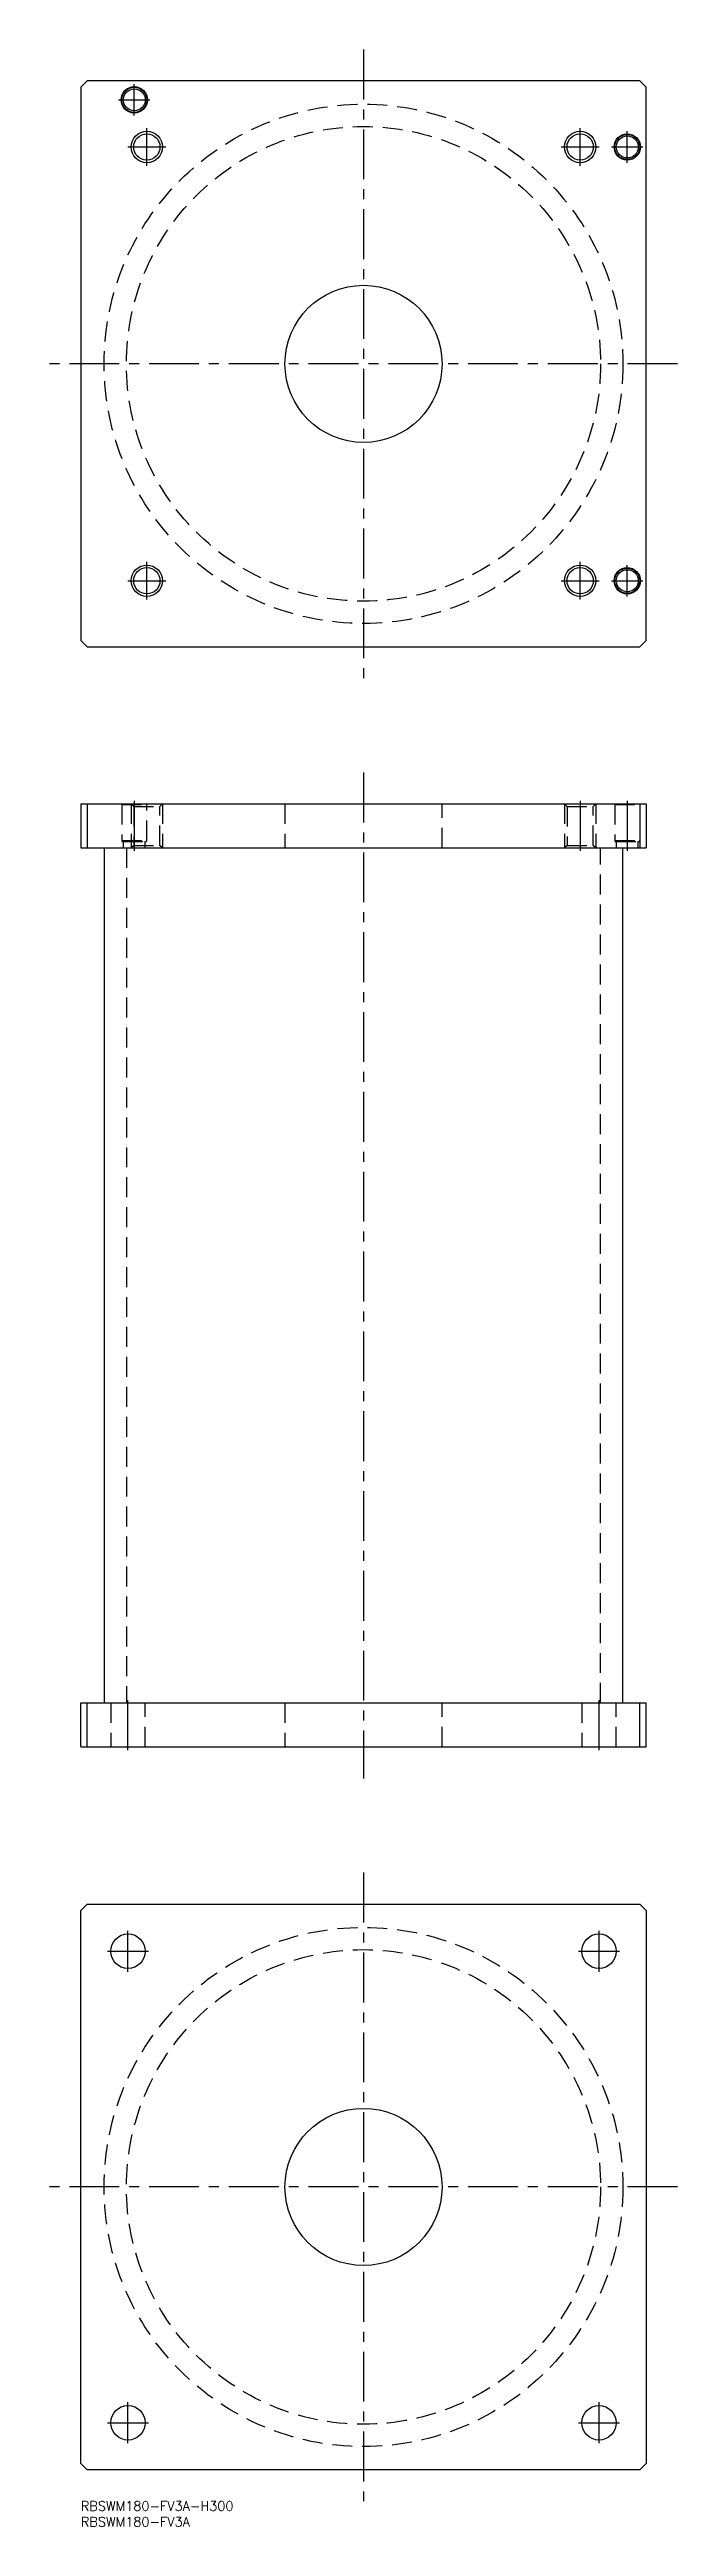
# Model space of a CAD drawing. Extents: x -10 to 190, y -8 to 780.
import ezdxf

# ---------------------------------------------------------------- set-up
doc = ezdxf.new("R2010")
doc.units = 0
doc.header["$LTSCALE"] = 0.5
doc.linetypes.add('CENTER', pattern=[50.8, 31.75, -6.35, 6.35, -6.35])
doc.linetypes.add('DASHED', pattern=[19.05, 12.7, -6.35])
for name, color, linetype in [('MSM_CENTER', 1, 'CENTER'), ('MSM_CONTINUOUS', 7, 'CONTINUOUS'), ('MSM_DASHED', 4, 'DASHED'), ('MSM_NARROW', 5, 'CONTINUOUS'), ('MSM_PART_NUMBER', 7, 'CONTINUOUS')]:
    doc.layers.add(name, color=color, linetype=linetype)
doc.styles.get("Standard").update_dxf_attribs({"font": 'txt.shx', "height": 3, "bigfont": 'bigfont.shx'})

msp = doc.modelspace()

# ---------------------------------------------------------------- linework, layer by layer
at = {"layer": 'MSM_CENTER'}
for p, q in [((90, 780), (90, 580)), ((17, 759), (17, 769)), ((12, 764), (22, 764)), ((15, 749), (27, 749)), ((21, 743), (21, 755)), ((153, 749), (165, 749)), ((159, 743), (159, 755)), ((169, 749), (179, 749)), ((174, 744), (174, 754)), ((190, 680), (-10, 680)), ((21, 605), (21, 617)), ((159, 605), (159, 617)), ((174, 606), (174, 616)), ((15, 611), (27, 611)), ((153, 611), (165, 611)), ((169, 611), (179, 611)), ((90, 550), (90, 230)), ((17, 541), (17, 525)), ((159, 541), (159, 525)), ((174, 541), (174, 525)), ((15, 239), (15, 255)), ((165, 239), (165, 255)), ((90, 200), (90, 0)), ((15, 168.5), (15, 181.5)), ((165, 168.5), (165, 181.5)), ((8.5, 175), (21.5, 175)), ((158.5, 175), (171.5, 175)), ((190, 100), (-10, 100)), ((8.5, 25), (21.5, 25)), ((15, 18.5), (15, 31.5)), ((158.5, 25), (171.5, 25)), ((165, 18.5), (165, 31.5))]:
    msp.add_line(p, q, dxfattribs=at)
at = {"layer": 'MSM_CONTINUOUS'}
for p, q in [((2, 770), (0, 768)), ((0, 768), (0, 592)), ((178, 770), (2, 770)), ((180, 768), (178, 770)), ((180, 592), (180, 768)), ((0, 592), (2, 590)), ((178, 590), (180, 592)), ((2, 590), (178, 590)), ((0, 540), (0, 526)), ((0, 540), (180, 540)), ((2, 540), (2, 526)), ((178, 540), (178, 526)), ((180, 540), (180, 526)), ((0, 526), (180, 526)), ((7.4, 526), (7.4, 254)), ((172.6, 254), (172.6, 526)), ((0, 240), (0, 254)), ((0, 254), (180, 254)), ((2, 240), (2, 254)), ((178, 240), (178, 254)), ((180, 240), (180, 254)), ((0, 240), (180, 240)), ((0, 188), (2, 190)), ((2, 190), (178, 190)), ((178, 190), (180, 188)), ((0, 12), (0, 188)), ((180, 188), (180, 12)), ((2, 10), (0, 12)), ((178, 10), (2, 10)), ((180, 12), (178, 10))]:
    msp.add_line(p, q, dxfattribs=at)
for centre, radius in [((17, 764), 4.2), ((17, 764), 4), ((17, 764), 3.5), ((21, 749), 4.188), ((159, 749), 4.188), ((174, 749), 4.2), ((174, 749), 4), ((174, 749), 3.5), ((90, 680), 25), ((21, 611), 4.188), ((159, 611), 4.188), ((174, 611), 4.2), ((174, 611), 4), ((174, 611), 3.5), ((15, 175), 5.5), ((165, 175), 5.5), ((90, 100), 25), ((15, 25), 5.5), ((165, 25), 5.5)]:
    msp.add_circle(centre, radius, dxfattribs=at)
at = {"layer": 'MSM_DASHED'}
for p, q in [((12.8, 540), (13, 539.8)), ((13, 539.8), (21, 539.8)), ((13, 539.8), (13, 528.4)), ((16, 540), (16.812, 539.188)), ((16, 540), (16, 526)), ((16.812, 539.188), (25.188, 539.188)), ((16.812, 539.188), (16.812, 526.812)), ((21, 539.8), (21.2, 540)), ((21, 528.4), (21, 539.8)), ((25.188, 539.188), (26, 540)), ((25.188, 526.812), (25.188, 539.188)), ((26, 540), (26, 526)), ((65, 540), (65, 526)), ((115, 526), (115, 540)), ((154, 540), (154.812, 539.188)), ((154, 540), (154, 526)), ((154.812, 539.188), (163.188, 539.188)), ((154.812, 539.188), (154.812, 526.812)), ((163.188, 539.188), (164, 540)), ((163.188, 526.812), (163.188, 539.188)), ((164, 540), (164, 526)), ((169.8, 540), (170, 539.8)), ((170, 539.8), (178, 539.8)), ((170, 539.8), (170, 528.4)), ((178, 539.8), (178.2, 540)), ((13.006, 528.4), (20.994, 528.4)), ((13.4, 528), (20.6, 528)), ((13.5, 528), (13.5, 526)), ((20.5, 526), (20.5, 528)), ((170.006, 528.4), (177.994, 528.4)), ((170.4, 528), (177.6, 528)), ((170.5, 528), (170.5, 526)), ((177.5, 526), (177.5, 528)), ((14.5, 526), (14.5, 254)), ((16.812, 526.812), (16, 526)), ((16.812, 526.812), (25.188, 526.812)), ((26, 526), (25.188, 526.812)), ((154.812, 526.812), (154, 526)), ((154.812, 526.812), (163.188, 526.812)), ((164, 526), (163.188, 526.812)), ((165.5, 254), (165.5, 526)), ((9.5, 254), (9.5, 240)), ((20.5, 240), (20.5, 254)), ((65, 254), (65, 240)), ((115, 240), (115, 254)), ((159.5, 254), (159.5, 240)), ((170.5, 240), (170.5, 254))]:
    msp.add_line(p, q, dxfattribs=at)
for centre, radius in [((90, 680), 82.6), ((90, 680), 75.5), ((90, 100), 82.6), ((90, 100), 75.5)]:
    msp.add_circle(centre, radius, dxfattribs=at)
for centre, start, end in [((13.4, 528.4), 180, 270), ((20.6, 528.4), 270, 0), ((170.4, 528.4), 180, 270), ((177.6, 528.4), 270, 0)]:
    msp.add_arc(centre, 0.4, start, end, dxfattribs=at)
at = {"layer": 'MSM_NARROW'}
for centre in [(21, 749), (159, 749), (21, 611), (159, 611)]:
    msp.add_circle(centre, 5, dxfattribs=at)

# ---------------------------------------------------------------- texts
at = {"layer": 'MSM_PART_NUMBER'}
for s, p in [('RBSWM180-FV3A-H300', (0, -3)), ('RBSWM180-FV3A', (0, -8))]:
    msp.add_text(s, height=3, dxfattribs=at).set_placement(p)

doc.saveas('drawing.dxf')
